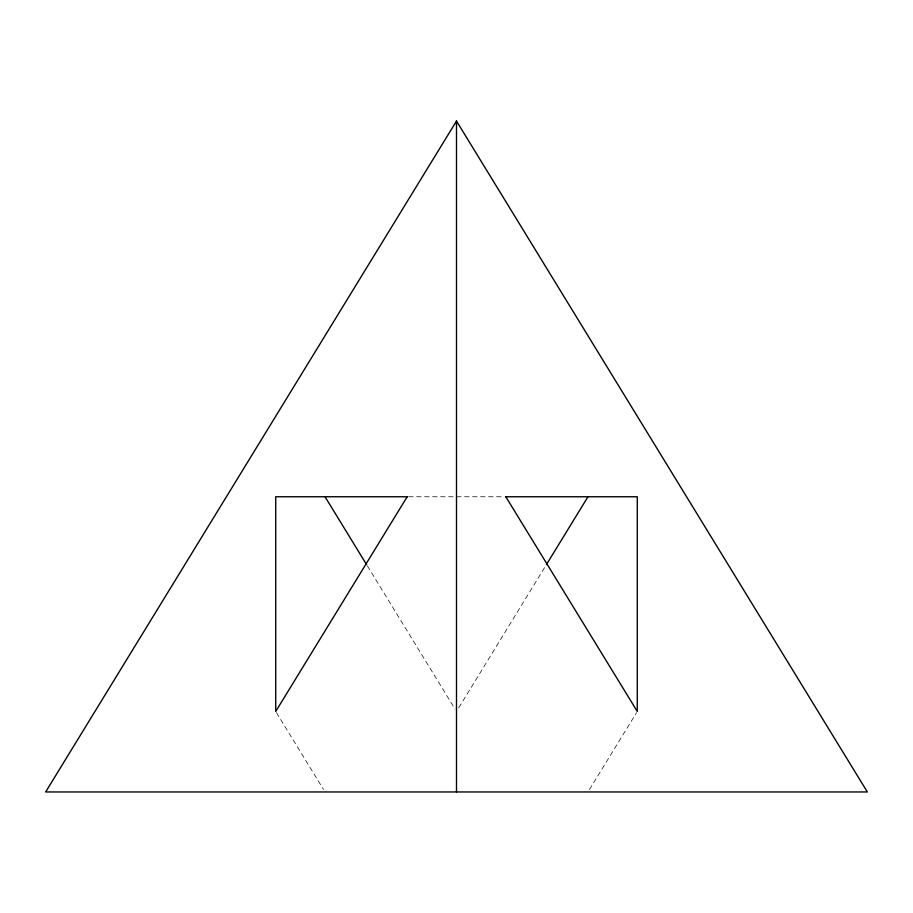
<?xml version="1.0" encoding="UTF-8"?>
<svg xmlns="http://www.w3.org/2000/svg" width="913" height="913" viewBox="0 0 913 913"><rect width="100%" height="100%" fill="white"/><g stroke="black" fill="none" stroke-linecap="round" stroke-linejoin="round"><path stroke-width="0.68" stroke-dasharray="4.57 3.42" d="M458.725 707.803L545.632 565.889M589.444 789.551L636.544 712.654M408.602 496.752L504.398 496.752M367.368 565.889L455.016 709.024M276.456 712.654L323.556 789.551"/><path stroke-width="1.37" d="M456.5 121.041L45.65 791.959L867.35 791.959L456.5 121.041L456.5 791.959M407.198 496.752L275.726 711.444L275.726 496.752L407.46 496.752M546.373 564.679L587.972 496.752M505.54 496.752L637.274 496.752L637.274 711.444L505.802 496.752M325.028 496.752L366.627 564.679"/></g></svg>
